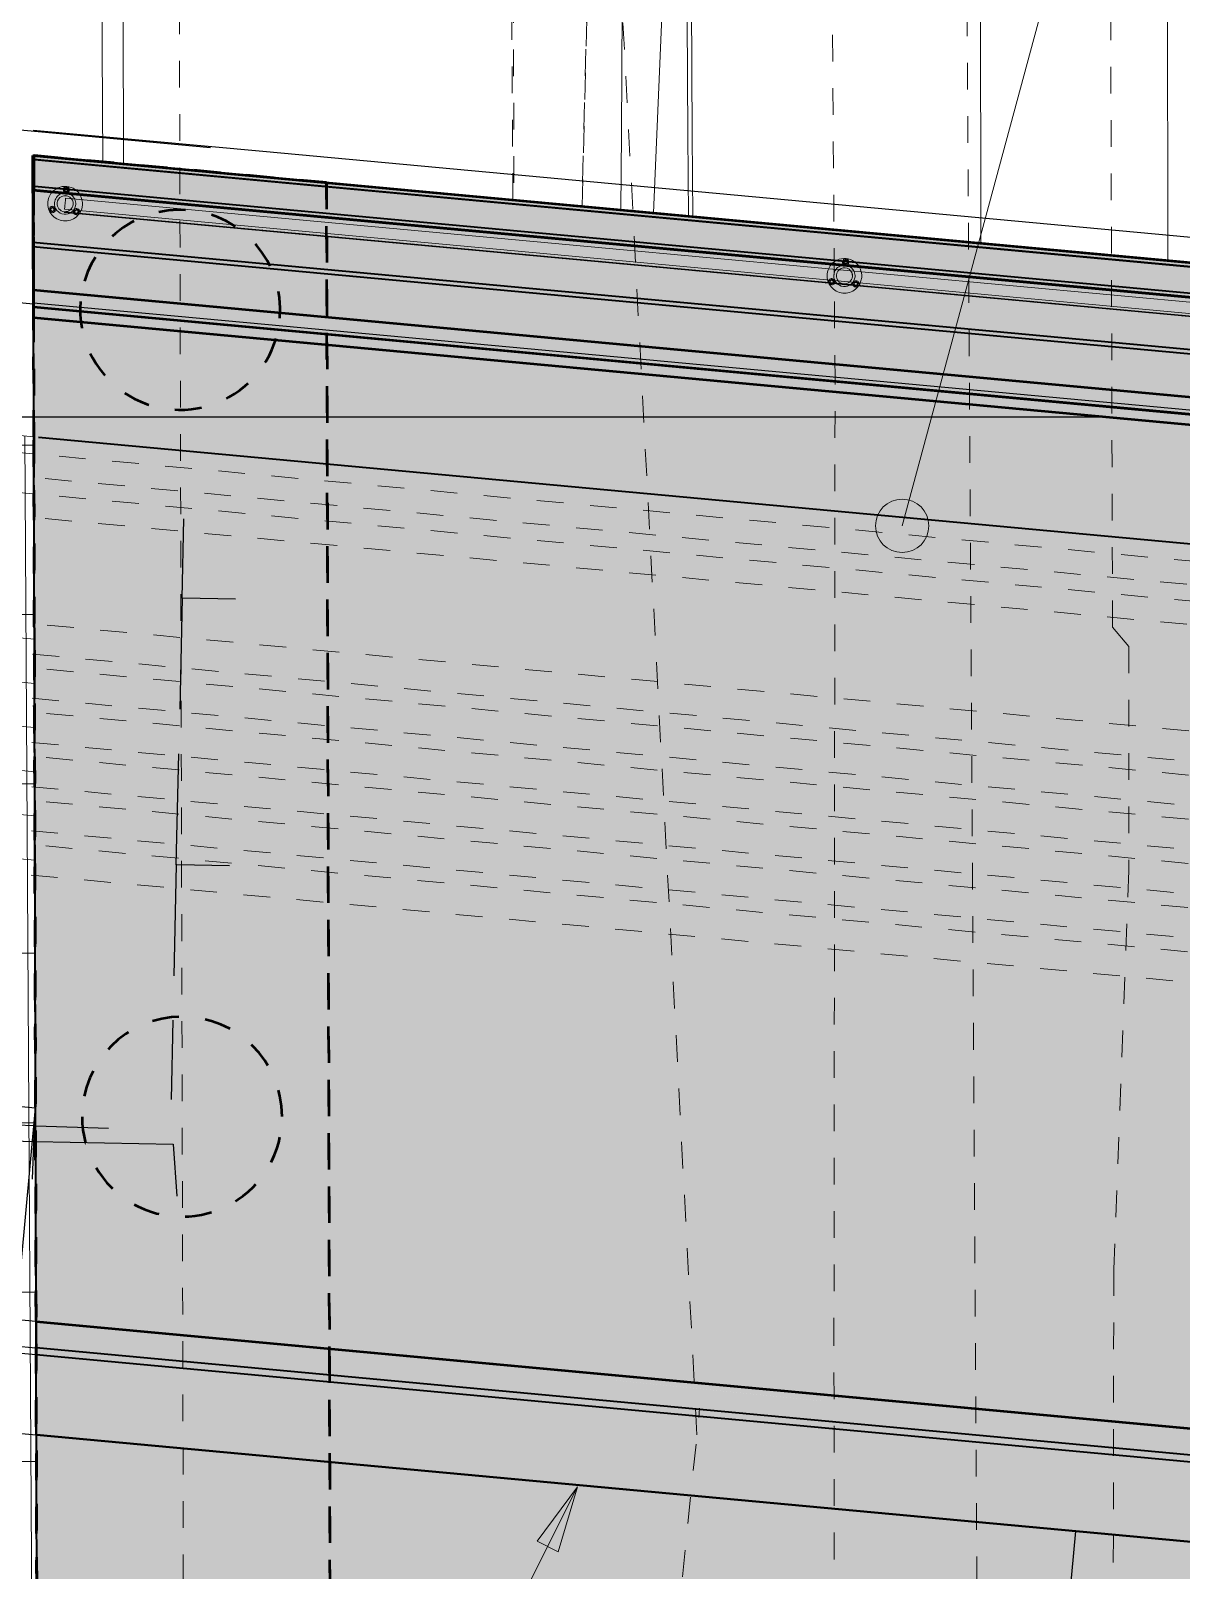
# Model space of a CAD drawing. Header units: metres. Extents: x 1 to 98, y 2 to 1697.
# Drawn here: x 16.65 to 20.97, y 1685.99 to 1691.76 of the extents above; entities that cross this region are included whole.
import ezdxf

# ---------------------------------------------------------------- set-up
doc = ezdxf.new("R2010")
doc.units = ezdxf.units.M
for name, pattern in [('Dashed', [0.0075, 0.005, -0.0025]), ('DASHED2', [9.525, 6.35, -3.175]), ('IMPORT-BDYS-Boundary _3_', [0.01, 0.009, -0.001]), ('IMPORT-FURN-Fence _3_', [0.005, 0.004167, -0.0008333]), ('IMPORT-LNMK-LinePath', [0.008, 0.001, -0.007]), ('JacobsDash', [0.0045, 0.003, -0.0015]), ('JacobsGridLine', [0.0145, 0.01, -0.001, 0.0025, -0.001])]:
    doc.linetypes.add(name, pattern=pattern)
for name, color, linetype, lineweight in [('BRIDGE-ABUTMENT-CONC', 7, 'Continuous', 50), ('BRIDGE-HDRAIL', 7, 'Continuous', 18), ('D-BDGE', 7, 'Continuous', 13), ('D-BDGE-FLOOR', 7, 'Continuous', 50), ('D-BDGE-FLOOR-PAT', 7, 'Continuous', 50), ('D-BDGE-FNDN-PILE-CONC', 7, 'Continuous', 50), ('D-BDGE-GEN-MOD', 7, 'Continuous', 35), ('D-BDGE-HDRAIL', 7, 'Continuous', 18), ('D-BDGE-LINE', 7, 'Continuous', 9), ('D-ENHA-GEN-LINE-GRIDS', 7, 'Continuous', 9), ('D-ENHA-TEXT', 7, 'Continuous', 9)]:
    doc.layers.add(name, color=color, linetype=linetype, lineweight=lineweight)
for name, color, linetype, lineweight, true_color in [('D-BDGE-Conduits', 1, 'Continuous', 9, 0xff0000), ('D-BDGE-FNDN', 7, 'Continuous', 13, 0x8c8cc6), ('D-BDGE-FRAMING', 7, 'Continuous', 13, 0x8c8cc6)]:
    doc.layers.add(name, color=color, linetype=linetype, lineweight=lineweight, true_color=true_color)

# ---------------------------------------------------------------- blocks, each defined once
blk = doc.blocks.new('T2DPAA-T2D-PWA-SU-M2D-000003_250_dwg-40806560-DRG-2871021 - GENERAL ARRANGEMENT PLAN')
at = {"color": 41, "lineweight": 25, "true_color": 0xffd0a3}
for p, q in [((21.4982, 1597.4563), (21.5233, 1597.0404)), ((21.5584, 1596.4581), (21.5835, 1596.0422)), ((21.5935, 1595.8759), (21.6114, 1595.5796)), ((21.1087, 1595.4395), (20.6926, 1595.4199)), ((21.1137, 1595.4397), (21.3864, 1595.4526))]:
    blk.add_line(p, q, dxfattribs=at)
at = {"color": 21, "lineweight": 25, "true_color": 0xdea3a3}
blk.add_line((20.611, 1595.3499), (21.1186, 1595.3815), dxfattribs=at)
at = {"color": 41, "lineweight": 25, "true_color": 0xffd0a3, "flags": 128}
for points in [[(21.6979, 1597.4683), (21.4998, 1597.4564), (21.4982, 1597.4563), (21.4804, 1597.7526)], [(21.758, 1596.4702), (21.56, 1596.4582), (21.5584, 1596.4581), (21.5333, 1596.874)], [(21.1182, 1595.2397), (21.1088, 1595.4379), (21.1087, 1595.4395), (21.1137, 1595.4397)]]:
    blk.add_lwpolyline(points, dxfattribs=at)
at = {"color": 21, "lineweight": 25, "true_color": 0xdea3a3, "flags": 128}
blk.add_lwpolyline([(21.1186, 1595.3815), (21.6334, 1595.4136), (21.6624, 1595.2196)], dxfattribs=at)
blk = doc.blocks.new('T2DPAA-T2D-PWA-SU-M2D-000001_ExistingUtilities_rvt-1-DRG-2871021 - GENERAL ARRANGEMENT PLAN')
at = {"color": 254, "lineweight": 25, "true_color": 0xd0d0d0, "rotation": 355.285451560958}
blk.add_blockref('T2DPAA-T2D-PWA-SU-M2D-000003_250_dwg-40806560-DRG-2871021 - GENERAL ARRANGEMENT PLAN', (424.0329, 99.3486), dxfattribs=at)
blk = doc.blocks.new('T2DPAA-T2D-C3S-RW-M2D-100010_dwg-40802999-DRG-2871021 - GENERAL ARRANGEMENT PLAN')
at = {"color": 9, "linetype": 'IMPORT-LNMK-LinePath', "lineweight": 25, "true_color": 0xc3c3c3}
blk.add_line((249.912, -100.107), (251.5178, -100.123), dxfattribs=at)
at = {"color": 9, "lineweight": 25, "true_color": 0xc3c3c3}
for p, q in [((250.0395, -101.6083), (251.6452, -101.6244)), ((251.6452, -101.6244), (251.6373, -102.4203))]:
    blk.add_line(p, q, dxfattribs=at)
at = {"color": 9, "lineweight": 25, "true_color": 0xc3c3c3, "flags": 128}
for points in [[(246.5073, -97.9238), (247.9231, -97.942), (248.8079, -97.9508), (250.3131, -97.9659), (252.0043, -97.9828)], [(251.3356, -97.9721), (252.2005, -97.9808), (257.2003, -98.0308), (260.3822, -98.0626)], [(242.9851, -98.5376), (243.6546, -98.5443), (244.5066, -98.5528), (247.0065, -98.5778), (247.1065, -98.5788), (247.7697, -98.5854), (248.5182, -98.5929), (249.5063, -98.6028), (251.3905, -98.6217)], [(251.3904, -98.6177), (252.1941, -98.6257), (257.1938, -98.6758), (260.4315, -98.7082)], [(250.1072, -102.405), (250.986, -102.4138), (251.7128, -102.4211)], [(251.7143, -102.4211), (252.156, -102.4255), (257.1558, -102.4756), (260.7567, -102.5116)], [(250.1157, -102.5051), (250.985, -102.5138), (251.7213, -102.5212)], [(250.1178, -102.5301), (250.9848, -102.5388), (251.7234, -102.5462)], [(251.7228, -102.5212), (252.155, -102.5255), (257.1548, -102.5756), (260.7653, -102.6117)], [(251.7249, -102.5462), (252.1548, -102.5505), (257.1545, -102.6006), (260.7674, -102.6367)], [(250.1433, -102.8304), (250.9818, -102.8388), (251.7489, -102.8465)], [(251.7504, -102.8465), (252.1518, -102.8505), (257.1515, -102.9006), (260.7931, -102.937)], [(255.6634, -102.8857), (255.6504, -104.1775), (255.6484, -104.3856)]]:
    blk.add_lwpolyline(points, dxfattribs=at)
blk = doc.blocks.new('T2DPAA-T2D-PWC-RW-M2D-100010_RoadDesign_rvt-1-DRG-2871021 - GENERAL ARRANGEMENT PLAN')
at = {"color": 9, "lineweight": 25, "true_color": 0xc3c3c3, "rotation": 355.285451560958}
blk.add_blockref('T2DPAA-T2D-C3S-RW-M2D-100010_dwg-40802999-DRG-2871021 - GENERAL ARRANGEMENT PLAN', (333.7642, 1809.6861), dxfattribs=at)
blk = doc.blocks.new('T2DPAA-T2D-PWA-SU-M2D-000002_dwg-40815123-DRG-2871021 - GENERAL ARRANGEMENT PLAN')
at = {"color": 254, "linetype": 'IMPORT-FURN-Fence _3_', "lineweight": 18, "true_color": 0xe1e1e1}
blk.add_line((33.7435, 1578.3162), (33.4284, 1581.8662), dxfattribs=at)
at = {"color": 254, "lineweight": 18, "true_color": 0xe1e1e1, "flags": 128}
for points in [[(36.2102, 1578.2915), (36.1229, 1579.3342), (35.9318, 1581.7479), (35.9045, 1582.0704)], [(35.5057, 1578.2986), (35.4238, 1579.2772), (35.2327, 1581.6906), (35.2055, 1582.0127)], [(34.1154, 1581.9228), (34.2147, 1580.6595), (33.7388, 1580.6413), (33.7487, 1580.4824), (33.9834, 1580.4824), (34.1296, 1578.5978), (34.1507, 1578.3122)], [(34.2727, 1578.3109), (34.1309, 1581.8752), (34.1268, 1581.9238)], [(32.1992, 1578.3317), (32.0503, 1580.0182), (32.0161, 1580.3916), (31.9863, 1580.5888), (31.8188, 1581.7334)], [(31.9131, 1581.7412), (32.08, 1580.6016), (32.0995, 1580.4006), (32.1337, 1580.027), (32.2772, 1578.3309)], [(34.2048, 1580.565), (34.3771, 1578.6129), (34.4048, 1578.3096)], [(34.2195, 1580.5979), (34.3932, 1578.6139), (34.4209, 1578.3094)], [(32.6432, 1570.0223), (32.5306, 1571.1982), (31.9928, 1577.2835)]]:
    blk.add_lwpolyline(points, dxfattribs=at)
at = {"color": 254, "linetype": 'IMPORT-FURN-Fence _3_', "lineweight": 18, "true_color": 0xe1e1e1, "flags": 128}
blk.add_lwpolyline([(33.4322, 1581.8665), (33.4552, 1581.6016), (33.6547, 1579.4042), (33.7478, 1578.3162)], dxfattribs=at)
blk = doc.blocks.new('T2DPAA-T2D-PWA-SU-M2D-000001_dwg-40815111-DRG-2871021 - GENERAL ARRANGEMENT PLAN')
at = {"color": 254, "linetype": 'IMPORT-BDYS-Boundary _3_', "lineweight": 18, "true_color": 0xe1e1e1}
for p, q in [((111.9968, 1678.4756), (112.2032, 1674.8926)), ((112.2032, 1674.8926), (111.9968, 1678.4756))]:
    blk.add_line(p, q, dxfattribs=at)
blk = doc.blocks.new('T2DPAA-T2D-PWA-SU-M2D-000100_Survey_rvt-1-DRG-2871021 - GENERAL ARRANGEMENT PLAN')
at = {"color": 254, "lineweight": 18, "true_color": 0xe1e1e1, "rotation": 355.285451560958}
for name, p in [('T2DPAA-T2D-PWA-SU-M2D-000002_dwg-40815123-DRG-2871021 - GENERAL ARRANGEMENT PLAN', (414.6424, 120.9232)), ('T2DPAA-T2D-PWA-SU-M2D-000001_dwg-40815111-DRG-2871021 - GENERAL ARRANGEMENT PLAN', (328.77, 31.0983))]:
    blk.add_blockref(name, p, dxfattribs=at)
blk = doc.blocks.new('T2DPAA-T2D-C3S-TT-XRF-100101_dwg-40804724-DRG-2871021 - GENERAL ARRANGEMENT PLAN')
at = {"color": 191, "linetype": 'Dashed', "lineweight": 18, "true_color": 0xbf7fff}
for p, q in [((248.0681, -95.3709), (247.6348, -95.3666)), ((248.0821, -95.536), (247.6332, -95.5316))]:
    blk.add_line(p, q, dxfattribs=at)
at = {"color": 191, "linetype": 'Dashed', "lineweight": 18, "true_color": 0xbf7fff, "flags": 128}
for points in [[(248.0541, -95.2058), (247.6364, -95.2016), (247.6068, -95.2017)], [(248.0961, -95.7011), (247.7458, -95.6976), (247.6623, -95.6967), (247.5472, -95.6956)], [(248.1102, -95.8662), (247.7442, -95.8626), (247.6607, -95.8617), (247.5456, -95.8606)], [(248.1242, -96.0314), (247.7426, -96.0276), (247.659, -96.0267), (247.544, -96.0256)]]:
    blk.add_lwpolyline(points, dxfattribs=at)
blk = doc.blocks.new('T2DPAA-T2D-PWC-TT-M2D-100010_ProposedITS_rvt-1-DRG-2871021 - GENERAL ARRANGEMENT PLAN')
at = {"color": 191, "lineweight": 18, "true_color": 0xbf7fff, "rotation": 355.285451560958}
blk.add_blockref('T2DPAA-T2D-C3S-TT-XRF-100101_dwg-40804724-DRG-2871021 - GENERAL ARRANGEMENT PLAN', (336.812, 1804.7506), dxfattribs=at)
blk = doc.blocks.new('08_ADC_Barrier_Precast_T2D_MBP-02-B - MBP-02-B-7218689-DRG-2871021 - GENERAL ARRANGEMENT PLAN')
at = {"layer": 'D-BDGE-GEN-MOD'}
for p, q in [((-2.3065, 0.55), (-2.3109, 0.55)), ((-2.3109, 0.55), (2.2458, 0.55)), ((-2.3109, 0.55), (-2.3097, 0.535)), ((-2.3097, 0.535), (-2.2834, 0.2261)), ((2.2458, 0.535), (-2.3097, 0.535)), ((-2.3052, 0.535), (-2.3065, 0.55)), ((2.2502, 0.55), (-2.3065, 0.55)), ((-2.2967, 0.435), (-2.3052, 0.535)), ((-2.3052, 0.535), (2.2502, 0.535)), ((2.2458, 0.55), (2.2502, 0.55)), ((2.2458, 0.535), (2.2458, 0.55)), ((2.2458, 0.2261), (2.2458, 0.535)), ((2.2502, 0.55), (2.2502, 0.535)), ((2.2502, 0.535), (2.2502, 0.435)), ((-2.2955, 0.42), (-2.2967, 0.435)), ((2.2502, 0.435), (-2.2967, 0.435)), ((-2.2962, 0.42), (-2.2955, 0.42)), ((-2.2649, 0.047), (-2.2962, 0.42)), ((2.2495, 0.42), (-2.2962, 0.42)), ((-2.2955, 0.42), (2.2502, 0.42)), ((2.2495, 0.42), (2.2491, 0.047)), ((2.2502, 0.42), (2.2495, 0.42)), ((2.2502, 0.435), (2.2502, 0.42)), ((-2.2834, 0.2261), (2.2458, 0.2261)), ((-2.2819, 0.209), (-2.2834, 0.2261)), ((-2.2649, 0.047), (-2.2819, 0.209)), ((2.2459, 0.209), (-2.2819, 0.209)), ((2.2458, 0.2261), (2.2459, 0.209)), ((2.2459, 0.209), (2.2491, 0.047)), ((2.2491, 0.047), (-2.2649, 0.047))]:
    blk.add_line(p, q, dxfattribs=at)
blk = doc.blocks.new('Floors 6 - Floors 6-5450700-DRG-2871021 - GENERAL ARRANGEMENT PLAN')
at = {"layer": 'D-BDGE-FLOOR-PAT', "lineweight": 35, "true_color": 0xc0c0c0}
for points in [[(444.6481, 1728.4791), (444.6479, 1728.4808), (435.6078, 1728.5714), (435.6087, 1728.57), (444.6379, 1728.4792)], [(444.6565, 1728.3796), (444.6538, 1728.4122), (435.608, 1728.5695), (435.6168, 1728.4746), (444.6461, 1728.3797)], [(444.6538, 1728.4122), (444.6481, 1728.4791), (435.6556, 1728.5687), (444.6434, 1728.4124)], [(444.6586, 1728.3552), (444.6568, 1728.3767), (435.616, 1728.4745), (435.6189, 1728.4494), (444.6481, 1728.3554)], [(444.6568, 1728.3767), (444.6565, 1728.3796), (439.3056, 1728.4346), (444.6463, 1728.3769)]]:
    blk.add_hatch(color=9, dxfattribs=at).paths.add_polyline_path(points)
h = blk.add_hatch(color=9, dxfattribs=at)
h.paths.add_polyline_path([(444.6838, 1728.0588), (444.6586, 1728.3552), (435.6182, 1728.4494), (435.6444, 1728.1492), (444.6725, 1728.0589)])
h.paths.add_polyline_path([(444.6838, 1728.0583), (444.6838, 1728.0588), (444.6818, 1728.0583)])
at = {"layer": 'D-BDGE-FLOOR', "lineweight": 35}
for p, q in [((435.6079, 1728.57), (435.608, 1728.5695)), ((435.6083, 1728.5741), (444.6477, 1728.4831)), ((444.6481, 1728.4791), (435.6087, 1728.57)), ((444.6565, 1728.3796), (435.6168, 1728.4746)), ((435.6189, 1728.4494), (444.6586, 1728.3552)), ((435.6437, 1728.1492), (435.6437, 1728.1492)), ((435.6444, 1728.1492), (444.6838, 1728.0582)), ((444.6838, 1728.0583), (435.6444, 1728.1492))]:
    blk.add_line(p, q, dxfattribs=at)
at = {"layer": 'D-BDGE-FLOOR', "lineweight": 35, "flags": 128}
for points in [[(435.6437, 1728.1492), (435.6377, 1728.22), (435.6317, 1728.2908), (435.6256, 1728.3617), (435.6196, 1728.4325), (435.6136, 1728.5033), (435.6076, 1728.5741)], [(435.6079, 1728.57), (435.6078, 1728.5714), (435.6077, 1728.5727), (435.6076, 1728.5741)], [(435.608, 1728.5695), (435.612, 1728.522), (435.616, 1728.4746)], [(435.616, 1728.4745), (435.6171, 1728.462), (435.6182, 1728.4494)], [(435.6437, 1728.1492), (435.6373, 1728.2243), (435.6309, 1728.2993), (435.6246, 1728.3744), (435.6182, 1728.4494)]]:
    blk.add_lwpolyline(points, dxfattribs=at)
blk = doc.blocks.new('01_SFO_FRP_Pile_CastInPlace_CS - CAST-IN-PLACE PILE - 0750-7668704-DRG-2871021 - GENERAL ARRANGEMENT PLAN')
at = {"layer": 'D-BDGE-FNDN-PILE-CONC', "linetype": 'JacobsDash'}
for start, end in [(90, 270), (90, 270), (270, 90), (270, 90)]:
    blk.add_arc((0, 0), 0.375, start, end, dxfattribs=at)
blk = doc.blocks.new('Upstand North - Upstand North-7372798-DRG-2871021 - GENERAL ARRANGEMENT PLAN')
at = {"layer": 'D-BDGE-FRAMING', "color": 7, "lineweight": 50}
for p, q in [((435.2472, 1732.799), (435.2786, 1732.4257)), ((435.2472, 1732.799), (435.248, 1732.799)), ((444.2874, 1732.7073), (435.2472, 1732.799)), ((435.248, 1732.799), (444.2882, 1732.7073)), ((435.2851, 1732.3619), (435.248, 1732.799)), ((435.2786, 1732.4257), (435.2851, 1732.3619)), ((444.3188, 1732.334), (435.2786, 1732.4257)), ((444.3253, 1732.2702), (435.2851, 1732.3619))]:
    blk.add_line(p, q, dxfattribs=at)
blk = doc.blocks.new('Railing - TopMount-Start-7511100-DRG-2871021 - GENERAL ARRANGEMENT PLAN')
at = {"layer": 'BRIDGE-HDRAIL'}
for p, q in [((-0.0309, 0.0535), (-0.0355, 0.0455)), ((-0.0355, 0.0455), (-0.0309, 0.0535)), ((-0.0309, 0.0535), (-0.0355, 0.0455)), ((-0.0355, 0.0455), (-0.0309, 0.0535)), ((-0.0355, 0.0455), (-0.0309, 0.0375)), ((-0.0309, 0.0375), (-0.0355, 0.0455)), ((-0.0355, 0.0455), (-0.0309, 0.0375)), ((-0.0309, 0.0375), (-0.0355, 0.0455)), ((-0.0216, 0.0535), (-0.0309, 0.0535)), ((-0.0309, 0.0535), (-0.0216, 0.0535)), ((-0.0216, 0.0535), (-0.0309, 0.0535)), ((-0.0309, 0.0535), (-0.0216, 0.0535)), ((-0.0309, 0.0375), (-0.0216, 0.0375)), ((-0.0216, 0.0375), (-0.0309, 0.0375)), ((-0.0309, 0.0375), (-0.0216, 0.0375)), ((-0.0216, 0.0375), (-0.0309, 0.0375)), ((-0.017, 0.0455), (-0.0216, 0.0535)), ((-0.0216, 0.0535), (-0.017, 0.0455)), ((-0.017, 0.0455), (-0.0216, 0.0535)), ((-0.0216, 0.0535), (-0.017, 0.0455)), ((-0.0216, 0.0375), (-0.017, 0.0455)), ((-0.017, 0.0455), (-0.0216, 0.0375)), ((-0.0216, 0.0375), (-0.017, 0.0455)), ((-0.017, 0.0455), (-0.0216, 0.0375)), ((0.0479, 0.008), (0.0433, 0)), ((0.0433, 0), (0.0479, 0.008)), ((0.0479, 0.008), (0.0433, 0)), ((0.0433, 0), (0.0479, 0.008)), ((0.0571, 0.008), (0.0479, 0.008)), ((0.0479, 0.008), (0.0571, 0.008)), ((0.0571, 0.008), (0.0479, 0.008)), ((0.0479, 0.008), (0.0571, 0.008)), ((0.0617, 0), (0.0571, 0.008)), ((0.0571, 0.008), (0.0617, 0)), ((0.0617, 0), (0.0571, 0.008)), ((0.0571, 0.008), (0.0617, 0)), ((-0.0309, -0.0375), (-0.0355, -0.0455)), ((-0.0355, -0.0455), (-0.0309, -0.0375)), ((-0.0309, -0.0375), (-0.0355, -0.0455)), ((-0.0355, -0.0455), (-0.0309, -0.0375)), ((-0.0355, -0.0455), (-0.0309, -0.0535)), ((-0.0309, -0.0535), (-0.0355, -0.0455)), ((-0.0355, -0.0455), (-0.0309, -0.0535)), ((-0.0309, -0.0535), (-0.0355, -0.0455)), ((-0.0216, -0.0375), (-0.0309, -0.0375)), ((-0.0309, -0.0375), (-0.0216, -0.0375)), ((-0.0216, -0.0375), (-0.0309, -0.0375)), ((-0.0309, -0.0375), (-0.0216, -0.0375)), ((-0.0309, -0.0535), (-0.0216, -0.0535)), ((-0.0216, -0.0535), (-0.0309, -0.0535)), ((-0.0309, -0.0535), (-0.0216, -0.0535)), ((-0.0216, -0.0535), (-0.0309, -0.0535)), ((-0.017, -0.0455), (-0.0216, -0.0375)), ((-0.0216, -0.0375), (-0.017, -0.0455)), ((-0.017, -0.0455), (-0.0216, -0.0375)), ((-0.0216, -0.0375), (-0.017, -0.0455)), ((-0.0216, -0.0535), (-0.017, -0.0455)), ((-0.017, -0.0455), (-0.0216, -0.0535)), ((-0.0216, -0.0535), (-0.017, -0.0455)), ((-0.017, -0.0455), (-0.0216, -0.0535)), ((0.0433, 0), (0.0479, -0.008)), ((0.0479, -0.008), (0.0433, 0)), ((0.0433, 0), (0.0479, -0.008)), ((0.0479, -0.008), (0.0433, 0)), ((0.0479, -0.008), (0.0571, -0.008)), ((0.0571, -0.008), (0.0479, -0.008)), ((0.0479, -0.008), (0.0571, -0.008)), ((0.0571, -0.008), (0.0479, -0.008)), ((0.0571, -0.008), (0.0617, 0)), ((0.0617, 0), (0.0571, -0.008)), ((0.0571, -0.008), (0.0617, 0)), ((0.0617, 0), (0.0571, -0.008))]:
    blk.add_line(p, q, dxfattribs=at)
for centre, radius, start, end in [((0, 0), 0.065, 90, 270), ((0, 0), 0.065, 90, 270), ((0, 0), 0.065, 270, 90), ((0, 0), 0.065, 270, 90), ((0, 0), 0.04, 90, 270), ((0, 0), 0.04, 90, 270), ((0, 0), 0.04, 90, 270), ((0, 0), 0.04, 90, 270), ((-0.0262, 0.0455), 0.012, 90, 270), ((-0.0262, 0.0455), 0.012, 90, 270), ((-0.0262, 0.0455), 0.0065, 30, 210), ((-0.0262, 0.0455), 0.0065, 30, 210), ((-0.0262, 0.0455), 0.006, 90, 270), ((-0.0262, 0.0455), 0.006, 90, 270), ((-0.0262, 0.0455), 0.0065, 210, 30), ((-0.0262, 0.0455), 0.0065, 210, 30), ((0, 0), 0.0302, 90, 270), ((0, 0), 0.0302, 90, 270), ((0, 0), 0.0302, 90, 270), ((0, 0), 0.0301, 90, 270), ((-0.0262, 0.0455), 0.012, 270, 90), ((-0.0262, 0.0455), 0.012, 270, 90), ((-0.0262, 0.0455), 0.006, 270, 90), ((-0.0262, 0.0455), 0.006, 270, 90), ((0, 0), 0.04, 270, 90), ((0, 0), 0.04, 270, 90), ((0, 0), 0.04, 270, 90), ((0, 0), 0.04, 270, 90), ((0, 0), 0.0302, 270, 90), ((0, 0), 0.0302, 270, 90), ((0, 0), 0.0302, 270, 90), ((0, 0), 0.0301, 270, 90), ((0.0525, 0), 0.012, 90, 270), ((0.0525, 0), 0.012, 90, 270), ((0.0525, 0), 0.0065, 30, 210), ((0.0525, 0), 0.0065, 30, 210), ((0.0525, 0), 0.006, 90, 270), ((0.0525, 0), 0.006, 90, 270), ((0.0525, 0), 0.0065, 210, 30), ((0.0525, 0), 0.0065, 210, 30), ((0.0525, 0), 0.012, 270, 90), ((0.0525, 0), 0.012, 270, 90), ((0.0525, 0), 0.006, 270, 90), ((0.0525, 0), 0.006, 270, 90), ((-0.0262, -0.0455), 0.012, 90, 270), ((-0.0262, -0.0455), 0.012, 90, 270), ((-0.0262, -0.0455), 0.0065, 150, 330), ((-0.0262, -0.0455), 0.0065, 150, 330), ((-0.0262, -0.0455), 0.006, 90, 270), ((-0.0262, -0.0455), 0.006, 90, 270), ((-0.0262, -0.0455), 0.0065, 330, 150), ((-0.0262, -0.0455), 0.0065, 330, 150), ((-0.0262, -0.0455), 0.012, 270, 90), ((-0.0262, -0.0455), 0.012, 270, 90), ((-0.0262, -0.0455), 0.006, 270, 90), ((-0.0262, -0.0455), 0.006, 270, 90)]:
    blk.add_arc(centre, radius, start, end, dxfattribs=at)
blk = doc.blocks.new('Railing - 2935-7669619-DRG-2871021 - GENERAL ARRANGEMENT PLAN')
at = {"layer": 'D-BDGE-HDRAIL', "lineweight": 9, "true_color": 0x969696}
h = blk.add_hatch(dxfattribs=at)
h.set_pattern_fill('FP_1', color=252, style=0, pattern_type=2)
h.set_pattern_definition([(225, (0, 0.61189), (0.0353553, -0.0353553), []), (315, (0, 0.61189), (0.0353553, 0.0353553), [])])
h.paths.add_polyline_path([(-0.0015, -1.4675), (0.0015, -1.4675), (0.0015, 1.4675), (-0.0015, 1.4675), (-0.0015, -0.269)])
at = {"layer": 'BRIDGE-HDRAIL'}
for p, q in [((0.0015, 1.4675), (-0.0015, 1.4675)), ((-0.0015, 1.4675), (0.0015, 1.4675)), ((-0.0015, -1.4675), (-0.0015, 1.4675)), ((-0.0015, 1.4675), (-0.0015, -1.4675)), ((0.0015, 1.4675), (0.0015, -1.4675)), ((0.0015, -1.4675), (0.0015, 1.4675)), ((-0.0015, -1.4675), (0.0015, -1.4675)), ((-0.0015, -1.4675), (0.0015, -1.4675))]:
    blk.add_line(p, q, dxfattribs=at)
blk = doc.blocks.new('Railing - TopMount-Intermediate-7511102-DRG-2871021 - GENERAL ARRANGEMENT PLAN')
at = {"layer": 'BRIDGE-HDRAIL'}
for p, q in [((-0.0309, 0.0535), (-0.0355, 0.0455)), ((-0.0355, 0.0455), (-0.0309, 0.0535)), ((-0.0309, 0.0535), (-0.0355, 0.0455)), ((-0.0355, 0.0455), (-0.0309, 0.0535)), ((-0.0355, 0.0455), (-0.0309, 0.0375)), ((-0.0309, 0.0375), (-0.0355, 0.0455)), ((-0.0355, 0.0455), (-0.0309, 0.0375)), ((-0.0309, 0.0375), (-0.0355, 0.0455)), ((-0.0216, 0.0535), (-0.0309, 0.0535)), ((-0.0309, 0.0535), (-0.0216, 0.0535)), ((-0.0216, 0.0535), (-0.0309, 0.0535)), ((-0.0309, 0.0535), (-0.0216, 0.0535)), ((-0.0309, 0.0375), (-0.0216, 0.0375)), ((-0.0216, 0.0375), (-0.0309, 0.0375)), ((-0.0309, 0.0375), (-0.0216, 0.0375)), ((-0.0216, 0.0375), (-0.0309, 0.0375)), ((-0.017, 0.0455), (-0.0216, 0.0535)), ((-0.0216, 0.0535), (-0.017, 0.0455)), ((-0.017, 0.0455), (-0.0216, 0.0535)), ((-0.0216, 0.0535), (-0.017, 0.0455)), ((-0.0216, 0.0375), (-0.017, 0.0455)), ((-0.017, 0.0455), (-0.0216, 0.0375)), ((-0.0216, 0.0375), (-0.017, 0.0455)), ((-0.017, 0.0455), (-0.0216, 0.0375)), ((0.0479, 0.008), (0.0433, 0)), ((0.0433, 0), (0.0479, 0.008)), ((0.0479, 0.008), (0.0433, 0)), ((0.0433, 0), (0.0479, 0.008)), ((0.0571, 0.008), (0.0479, 0.008)), ((0.0479, 0.008), (0.0571, 0.008)), ((0.0571, 0.008), (0.0479, 0.008)), ((0.0479, 0.008), (0.0571, 0.008)), ((0.0617, 0), (0.0571, 0.008)), ((0.0571, 0.008), (0.0617, 0)), ((0.0617, 0), (0.0571, 0.008)), ((0.0571, 0.008), (0.0617, 0)), ((-0.0309, -0.0375), (-0.0355, -0.0455)), ((-0.0355, -0.0455), (-0.0309, -0.0375)), ((-0.0309, -0.0375), (-0.0355, -0.0455)), ((-0.0355, -0.0455), (-0.0309, -0.0375)), ((-0.0355, -0.0455), (-0.0309, -0.0535)), ((-0.0309, -0.0535), (-0.0355, -0.0455)), ((-0.0355, -0.0455), (-0.0309, -0.0535)), ((-0.0309, -0.0535), (-0.0355, -0.0455)), ((-0.0216, -0.0375), (-0.0309, -0.0375)), ((-0.0309, -0.0375), (-0.0216, -0.0375)), ((-0.0216, -0.0375), (-0.0309, -0.0375)), ((-0.0309, -0.0375), (-0.0216, -0.0375)), ((-0.0309, -0.0535), (-0.0216, -0.0535)), ((-0.0216, -0.0535), (-0.0309, -0.0535)), ((-0.0309, -0.0535), (-0.0216, -0.0535)), ((-0.0216, -0.0535), (-0.0309, -0.0535)), ((-0.017, -0.0455), (-0.0216, -0.0375)), ((-0.0216, -0.0375), (-0.017, -0.0455)), ((-0.017, -0.0455), (-0.0216, -0.0375)), ((-0.0216, -0.0375), (-0.017, -0.0455)), ((-0.0216, -0.0535), (-0.017, -0.0455)), ((-0.017, -0.0455), (-0.0216, -0.0535)), ((-0.0216, -0.0535), (-0.017, -0.0455)), ((-0.017, -0.0455), (-0.0216, -0.0535)), ((0.0433, 0), (0.0479, -0.008)), ((0.0479, -0.008), (0.0433, 0)), ((0.0433, 0), (0.0479, -0.008)), ((0.0479, -0.008), (0.0433, 0)), ((0.0479, -0.008), (0.0571, -0.008)), ((0.0571, -0.008), (0.0479, -0.008)), ((0.0479, -0.008), (0.0571, -0.008)), ((0.0571, -0.008), (0.0479, -0.008)), ((0.0571, -0.008), (0.0617, 0)), ((0.0617, 0), (0.0571, -0.008)), ((0.0571, -0.008), (0.0617, 0)), ((0.0617, 0), (0.0571, -0.008))]:
    blk.add_line(p, q, dxfattribs=at)
for centre, radius, start, end in [((0, 0), 0.065, 90, 270), ((0, 0), 0.065, 90, 270), ((0, 0), 0.065, 270, 90), ((0, 0), 0.065, 270, 90), ((0, 0), 0.04, 90, 270), ((0, 0), 0.04, 90, 270), ((0, 0), 0.04, 90, 270), ((0, 0), 0.04, 90, 270), ((-0.0262, 0.0455), 0.012, 90, 270), ((-0.0262, 0.0455), 0.012, 90, 270), ((-0.0262, 0.0455), 0.0065, 30, 210), ((-0.0262, 0.0455), 0.0065, 30, 210), ((-0.0262, 0.0455), 0.006, 90, 270), ((-0.0262, 0.0455), 0.006, 90, 270), ((-0.0262, 0.0455), 0.0065, 210, 30), ((-0.0262, 0.0455), 0.0065, 210, 30), ((0, 0), 0.0302, 90, 270), ((0, 0), 0.0302, 90, 270), ((0, 0), 0.0302, 90, 270), ((0, 0), 0.0301, 90, 270), ((-0.0262, 0.0455), 0.012, 270, 90), ((-0.0262, 0.0455), 0.012, 270, 90), ((-0.0262, 0.0455), 0.006, 270, 90), ((-0.0262, 0.0455), 0.006, 270, 90), ((0, 0), 0.04, 270, 90), ((0, 0), 0.04, 270, 90), ((0, 0), 0.04, 270, 90), ((0, 0), 0.04, 270, 90), ((0, 0), 0.0302, 270, 90), ((0, 0), 0.0302, 270, 90), ((0, 0), 0.0302, 270, 90), ((0, 0), 0.0301, 270, 90), ((0.0525, 0), 0.012, 90, 270), ((0.0525, 0), 0.012, 90, 270), ((0.0525, 0), 0.0065, 30, 210), ((0.0525, 0), 0.0065, 30, 210), ((0.0525, 0), 0.006, 90, 270), ((0.0525, 0), 0.006, 90, 270), ((0.0525, 0), 0.0065, 210, 30), ((0.0525, 0), 0.0065, 210, 30), ((0.0525, 0), 0.012, 270, 90), ((0.0525, 0), 0.012, 270, 90), ((0.0525, 0), 0.006, 270, 90), ((0.0525, 0), 0.006, 270, 90), ((-0.0262, -0.0455), 0.012, 90, 270), ((-0.0262, -0.0455), 0.012, 90, 270), ((-0.0262, -0.0455), 0.0065, 150, 330), ((-0.0262, -0.0455), 0.0065, 150, 330), ((-0.0262, -0.0455), 0.006, 90, 270), ((-0.0262, -0.0455), 0.006, 90, 270), ((-0.0262, -0.0455), 0.0065, 330, 150), ((-0.0262, -0.0455), 0.0065, 330, 150), ((-0.0262, -0.0455), 0.012, 270, 90), ((-0.0262, -0.0455), 0.012, 270, 90), ((-0.0262, -0.0455), 0.006, 270, 90), ((-0.0262, -0.0455), 0.006, 270, 90)]:
    blk.add_arc(centre, radius, start, end, dxfattribs=at)
blk = doc.blocks.new('Railing - 2930-7669621-DRG-2871021 - GENERAL ARRANGEMENT PLAN')
at = {"layer": 'D-BDGE-HDRAIL', "lineweight": 9, "true_color": 0x969696}
h = blk.add_hatch(dxfattribs=at)
h.set_pattern_fill('FP_2', color=252, style=0, pattern_type=2)
h.set_pattern_definition([(225, (0, 0.61214), (0.0353553, -0.0353553), []), (315, (0, 0.61214), (0.0353553, 0.0353553), [])])
h.paths.add_polyline_path([(-0.0015, -1.465), (0.0015, -1.465), (0.0015, 1.465), (-0.0015, 1.465), (-0.0015, -1.46)])
at = {"layer": 'BRIDGE-HDRAIL'}
for p, q in [((0.0015, 1.465), (-0.0015, 1.465)), ((-0.0015, 1.465), (0.0015, 1.465)), ((-0.0015, -1.465), (-0.0015, 1.465)), ((-0.0015, 1.465), (-0.0015, -1.465)), ((0.0015, 1.465), (0.0015, -1.465)), ((0.0015, -1.465), (0.0015, 1.465)), ((-0.0015, -1.465), (0.0015, -1.465)), ((-0.0015, -1.465), (0.0015, -1.465))]:
    blk.add_line(p, q, dxfattribs=at)
blk = doc.blocks.new('Railing - Railing-7517329-DRG-2871021 - GENERAL ARRANGEMENT PLAN')
at = {"layer": 'BRIDGE-HDRAIL'}
for p, q in [((437.4052, 1732.7591), (435.3721, 1732.7795)), ((439.6878, 1732.7363), (437.4052, 1732.7591)), ((435.3716, 1732.7371), (437.4048, 1732.7167)), ((437.4048, 1732.7167), (439.6874, 1732.6939))]:
    blk.add_line(p, q, dxfattribs=at)
at = {"layer": 'BRIDGE-HDRAIL', "flags": 128}
for points in [[(435.3721, 1732.7795), (435.3721, 1732.7787), (435.372, 1732.7766), (435.372, 1732.7732), (435.372, 1732.7689), (435.3719, 1732.7637), (435.3719, 1732.7583), (435.3718, 1732.7528), (435.3718, 1732.7477), (435.3717, 1732.7433), (435.3717, 1732.7399), (435.3717, 1732.7378), (435.3716, 1732.7371)], [(435.3716, 1732.7371), (435.3717, 1732.7378), (435.3717, 1732.7399), (435.3717, 1732.7433), (435.3718, 1732.7477), (435.3718, 1732.7528), (435.3719, 1732.7583), (435.3719, 1732.7637), (435.372, 1732.7689), (435.372, 1732.7732), (435.372, 1732.7766), (435.3721, 1732.7787), (435.3721, 1732.7795)]]:
    blk.add_lwpolyline(points, dxfattribs=at)
at = {"rotation": 89.42656791765715}
for name, p in [('Railing - TopMount-Start-7511100-DRG-2871021 - GENERAL ARRANGEMENT PLAN', (435.3719, 1732.7583)), ('Railing - TopMount-Intermediate-7511102-DRG-2871021 - GENERAL ARRANGEMENT PLAN', (438.3067, 1732.7289)), ('Railing - 2935-7669619-DRG-2871021 - GENERAL ARRANGEMENT PLAN', (436.839, 1732.7119)), ('Railing - 2930-7669621-DRG-2871021 - GENERAL ARRANGEMENT PLAN', (439.7663, 1732.6826))]:
    blk.add_blockref(name, p, dxfattribs=at)

msp = doc.modelspace()

# ---------------------------------------------------------------- hatches: boundary and pattern name
at = {"layer": 'D-BDGE-FLOOR-PAT', "lineweight": 5, "true_color": 0xc0c0c0}
for points in [[(25.6663, 1689.8927), (25.6649, 1690.4592), (16.6628, 1691.2924), (16.6649, 1690.7259), (25.6662, 1689.8927)], [(25.6763, 1686.095), (25.6662, 1689.8927), (16.6649, 1690.7259), (16.675, 1686.9282), (25.6662, 1686.096)], [(25.6763, 1686.0862), (25.6763, 1686.095), (16.6742, 1686.9282), (16.675, 1686.9198), (25.6763, 1686.0862)], [(24.764, 1686.0696), (17.098, 1686.783), (24.7497, 1686.0709)], [(16.6964, 1677.9231), (25.6964, 1677.9453), (25.6774, 1685.6627), (16.6753, 1686.4959), (16.6945, 1678.7207)]]:
    msp.add_hatch(color=9, dxfattribs=at).paths.add_polyline_path(points)
at = {"layer": 'D-BDGE-LINE'}
h = msp.add_hatch(dxfattribs=at)
h.set_pattern_fill('FP_4', color=256, style=0, pattern_type=2)
h.set_pattern_definition([(0, (-1228.7157, -1313.344), (0.3175, 0.3175), [0.3175, -0.3175])])
h.paths.add_polyline_path([(26.8219, 1655.4078), (27.7017, 1655.41), (27.6991, 1656.46), (27.4695, 1657.5303), (26.5056, 1657.529), (26.5025, 1659.7299), (27.3592, 1659.7311), (27.2662, 1690.444), (25.6662, 1690.444), (25.7691, 1656.4552), (26.8193, 1656.4578), (26.8202, 1656.098)])
h.paths.add_polyline_path([(15.1516, 1655.5308), (16.7516, 1655.5344), (16.6669, 1690.2374), (15.0665, 1690.3855), (15.134, 1662.7518)])
at = {"layer": 'D-ENHA-TEXT'}
h = msp.add_hatch(color=256, dxfattribs=at)
edge = h.paths.add_edge_path()
edge.add_arc((19.9223, 1689.9039), 0.1, 0, 360)
msp.add_hatch(color=256, dxfattribs=at).paths.add_polyline_path([(18.7052, 1686.3013), (18.5535, 1686.0977), (18.6323, 1686.0581)])

# ---------------------------------------------------------------- linework, layer by layer
at = {"layer": 'BRIDGE-ABUTMENT-CONC', "linetype": 'JacobsDash'}
for p, q in [((16.6635, 1691.2925), (16.6635, 1691.2924)), ((16.6635, 1691.2925), (16.6661, 1690.2375)), ((17.7637, 1691.1907), (16.6635, 1691.2925)), ((16.6635, 1691.2924), (17.7637, 1691.1905)), ((16.6661, 1690.2375), (16.6635, 1691.2924)), ((17.7637, 1691.1907), (17.7964, 1677.9274)), ((17.7637, 1691.1905), (17.7637, 1691.1907)), ((17.7964, 1677.9274), (17.7637, 1691.1905)), ((16.6661, 1690.2375), (16.6964, 1677.9257)), ((16.6964, 1677.9257), (16.6661, 1690.2375))]:
    msp.add_line(p, q, dxfattribs=at)
at = {"layer": 'D-BDGE', "color": 8, "linetype": 'JacobsDash', "lineweight": 18, "true_color": 0x808080}
for p, q in [((19.1527, 1686.4966), (18.7235, 1694.6854)), ((20.7112, 1689.5245), (20.6969, 1694.3696)), ((20.2445, 1679.1403), (20.1506, 1694.3)), ((19.6706, 1690.4444), (19.6454, 1693.8693)), ((19.6665, 1686.8344), (19.6706, 1690.4444)), ((20.7112, 1689.5245), (20.7723, 1689.4517)), ((20.7723, 1689.4517), (20.7723, 1688.6117)), ((20.7723, 1688.6117), (20.7159, 1687.1178)), ((20.7159, 1687.1178), (20.712, 1684.6978)), ((19.6679, 1685.6294), (19.6665, 1686.8344)), ((19.039, 1685.3673), (19.1627, 1686.5961))]:
    msp.add_line(p, q, dxfattribs=at)
at = {"layer": 'D-BDGE', "lineweight": 18}
for p, q in [((16.6669, 1690.2374), (15.0665, 1690.3855)), ((16.7516, 1655.5344), (16.6669, 1690.2374))]:
    msp.add_line(p, q, dxfattribs=at)
at = {"layer": 'D-BDGE', "color": 150, "linetype": 'DASHED2', "lineweight": 25, "true_color": 0x2492ff}
msp.add_line((20.7089, 1690.3109), (16.5643, 1690.3109), dxfattribs=at)
at = {"layer": 'D-BDGE', "color": 9, "lineweight": 40, "true_color": 0xc3c3c3}
msp.add_line((16.6837, 1690.2361), (25.6682, 1689.4045), dxfattribs=at)
at = {"layer": 'D-BDGE-Conduits', "color": 16, "linetype": 'JacobsDash', "true_color": 0x7f0000}
for p, q in [((26.2201, 1689.2894), (16.3178, 1690.2059)), ((16.3097, 1690.118), (26.212, 1689.2015)), ((26.2205, 1689.1394), (16.3182, 1690.0559)), ((16.3101, 1689.968), (26.2124, 1689.0515))]:
    msp.add_line(p, q, dxfattribs=at)
at = {"layer": 'D-BDGE-Conduits', "color": 32, "linetype": 'JacobsDash', "true_color": 0xcc6600}
for p, q in [((26.1756, 1688.6562), (16.2733, 1689.5727)), ((16.2629, 1689.4598), (26.1651, 1688.5432)), ((26.1745, 1688.4906), (16.2722, 1689.4071)), ((16.2618, 1689.2942), (26.1641, 1688.3776)), ((26.1735, 1688.325), (16.2712, 1689.2415)), ((16.2607, 1689.1285), (26.163, 1688.212)), ((26.1724, 1688.1594), (16.2701, 1689.0759)), ((16.2596, 1688.9629), (26.1619, 1688.0464)), ((26.1713, 1687.9938), (16.269, 1688.9103)), ((16.2586, 1688.7973), (26.1609, 1687.8808)), ((26.1702, 1687.8282), (16.268, 1688.7447)), ((16.2575, 1688.6317), (26.1598, 1687.7152))]:
    msp.add_line(p, q, dxfattribs=at)
at = {"layer": 'D-BDGE-FLOOR'}
for p, q in [((16.6642, 1690.7234), (16.6628, 1691.2924)), ((16.6628, 1691.2924), (16.6635, 1691.2924)), ((16.6628, 1691.2924), (21.1756, 1690.8747)), ((16.6635, 1691.2924), (16.665, 1690.6836)), ((16.6635, 1691.2924), (21.1756, 1690.8747)), ((16.665, 1690.6836), (16.6642, 1690.7234)), ((25.6663, 1689.889), (16.6642, 1690.7234)), ((25.667, 1689.8506), (16.665, 1690.6836))]:
    msp.add_line(p, q, dxfattribs=at)
at = {"layer": 'D-BDGE-FLOOR', "lineweight": 35}
for p, q in [((25.6656, 1690.4592), (16.6635, 1691.2924)), ((16.6964, 1677.9231), (16.6635, 1691.2924)), ((16.6649, 1690.7259), (16.665, 1690.6841)), ((16.6649, 1690.7259), (25.667, 1689.8927)), ((16.6661, 1690.2375), (16.6649, 1690.7259)), ((16.6661, 1690.2375), (16.665, 1690.6841)), ((16.665, 1690.6841), (25.6671, 1689.8509)), ((16.6743, 1686.9223), (16.6661, 1690.2375)), ((16.6742, 1686.9282), (16.6661, 1690.2375)), ((16.6743, 1686.9198), (16.6742, 1686.9282)), ((16.6743, 1686.9198), (16.6743, 1686.9223)), ((16.675, 1686.9222), (25.6763, 1686.0887)), ((25.6763, 1686.0862), (16.675, 1686.9198)), ((25.6774, 1685.6627), (16.676, 1686.4958))]:
    msp.add_line(p, q, dxfattribs=at)
at = {"layer": 'D-BDGE-FLOOR', "lineweight": 35, "flags": 128}
for points in [[(16.6664, 1690.1133), (16.6664, 1690.1238), (16.6663, 1690.1347), (16.6663, 1690.1454), (16.6663, 1690.1551), (16.6663, 1690.1634), (16.6663, 1690.1697), (16.6663, 1690.1737), (16.6662, 1690.1752), (16.6663, 1690.1741), (16.6663, 1690.1704), (16.6663, 1690.1643), (16.6663, 1690.1563), (16.6663, 1690.1467)], [(16.6663, 1690.1467), (16.6663, 1690.1362), (16.6664, 1690.1253), (16.6664, 1690.1147), (16.6664, 1690.1049), (16.6664, 1690.0967), (16.6665, 1690.0903), (16.6665, 1690.0863), (16.6665, 1690.0848), (16.6665, 1690.086), (16.6665, 1690.0897), (16.6664, 1690.0957), (16.6664, 1690.1037), (16.6664, 1690.1133)], [(16.6668, 1689.9626), (16.6667, 1689.9732), (16.6667, 1689.9841), (16.6667, 1689.9947), (16.6667, 1690.0044), (16.6666, 1690.0127), (16.6666, 1690.019), (16.6666, 1690.0231), (16.6666, 1690.0245), (16.6666, 1690.0234), (16.6666, 1690.0197), (16.6666, 1690.0137), (16.6667, 1690.0056), (16.6667, 1689.996)], [(16.6667, 1689.996), (16.6667, 1689.9855), (16.6667, 1689.9746), (16.6668, 1689.964), (16.6668, 1689.9543), (16.6668, 1689.946), (16.6668, 1689.9397), (16.6668, 1689.9356), (16.6668, 1689.9341), (16.6668, 1689.9353), (16.6668, 1689.939), (16.6668, 1689.945), (16.6668, 1689.9531), (16.6668, 1689.9626)], [(16.6678, 1689.5329), (16.6678, 1689.5364), (16.6678, 1689.5367), (16.6678, 1689.5336), (16.6678, 1689.5273), (16.6679, 1689.5182), (16.6679, 1689.5069), (16.6679, 1689.494), (16.668, 1689.4802), (16.668, 1689.4663), (16.668, 1689.4532), (16.6681, 1689.4416), (16.6681, 1689.4322), (16.6681, 1689.4256)], [(16.6681, 1689.4256), (16.6681, 1689.422), (16.6681, 1689.4218), (16.6681, 1689.4249), (16.6681, 1689.4312), (16.6681, 1689.4402), (16.668, 1689.4516), (16.668, 1689.4645), (16.668, 1689.4783), (16.6679, 1689.4921), (16.6679, 1689.5052), (16.6679, 1689.5168), (16.6678, 1689.5262), (16.6678, 1689.5329)], [(16.6682, 1689.3672), (16.6682, 1689.3707), (16.6682, 1689.3709), (16.6682, 1689.3678), (16.6683, 1689.3615), (16.6683, 1689.3525), (16.6683, 1689.3411), (16.6683, 1689.3282), (16.6684, 1689.3144), (16.6684, 1689.3006), (16.6684, 1689.2875), (16.6685, 1689.2759), (16.6685, 1689.2665), (16.6685, 1689.2598)], [(16.6685, 1689.2598), (16.6685, 1689.2563), (16.6685, 1689.256), (16.6685, 1689.2592), (16.6685, 1689.2654), (16.6685, 1689.2745), (16.6684, 1689.2858), (16.6684, 1689.2988), (16.6684, 1689.3126), (16.6683, 1689.3264), (16.6683, 1689.3395), (16.6683, 1689.3511), (16.6683, 1689.3605), (16.6682, 1689.3672)], [(16.6686, 1689.2014), (16.6686, 1689.205), (16.6686, 1689.2052), (16.6686, 1689.2021), (16.6687, 1689.1958), (16.6687, 1689.1867), (16.6687, 1689.1754), (16.6687, 1689.1625), (16.6688, 1689.1487), (16.6688, 1689.1348), (16.6688, 1689.1217), (16.6689, 1689.1101), (16.6689, 1689.1007), (16.6689, 1689.0941)], [(16.6689, 1689.0941), (16.6689, 1689.0905), (16.6689, 1689.0903), (16.6689, 1689.0934), (16.6689, 1689.0997), (16.6689, 1689.1087), (16.6688, 1689.1201), (16.6688, 1689.133), (16.6688, 1689.1468), (16.6687, 1689.1607), (16.6687, 1689.1738), (16.6687, 1689.1853), (16.6687, 1689.1947), (16.6686, 1689.2014)], [(16.6691, 1689.0357), (16.669, 1689.0392), (16.669, 1689.0394), (16.6691, 1689.0363), (16.6691, 1689.0301), (16.6691, 1689.021), (16.6691, 1689.0097), (16.6692, 1688.9967), (16.6692, 1688.9829), (16.6692, 1688.9691), (16.6693, 1688.956), (16.6693, 1688.9444), (16.6693, 1688.935), (16.6693, 1688.9283)], [(16.6693, 1688.9283), (16.6693, 1688.9248), (16.6693, 1688.9246), (16.6693, 1688.9277), (16.6693, 1688.9339), (16.6693, 1688.943), (16.6693, 1688.9543), (16.6692, 1688.9673), (16.6692, 1688.9811), (16.6692, 1688.9949), (16.6691, 1689.008), (16.6691, 1689.0196), (16.6691, 1689.029), (16.6691, 1689.0357)], [(16.6695, 1688.8376), (16.6695, 1688.8498), (16.6695, 1688.8601), (16.6695, 1688.8678), (16.6695, 1688.8726), (16.6695, 1688.874), (16.6695, 1688.8721), (16.6695, 1688.867), (16.6695, 1688.8589), (16.6695, 1688.8483), (16.6695, 1688.8359), (16.6696, 1688.8223), (16.6696, 1688.8084), (16.6696, 1688.7949)], [(16.6696, 1688.7949), (16.6697, 1688.7827), (16.6697, 1688.7724), (16.6697, 1688.7647), (16.6697, 1688.76), (16.6697, 1688.7585), (16.6697, 1688.7604), (16.6697, 1688.7656), (16.6697, 1688.7736), (16.6697, 1688.7842), (16.6696, 1688.7966), (16.6696, 1688.8102), (16.6696, 1688.8241), (16.6695, 1688.8376)], [(16.6699, 1688.7042), (16.6699, 1688.7077), (16.6699, 1688.708), (16.6699, 1688.7048), (16.6699, 1688.6986), (16.6699, 1688.6895), (16.6699, 1688.6782), (16.67, 1688.6652), (16.67, 1688.6514), (16.67, 1688.6376), (16.6701, 1688.6245), (16.6701, 1688.6129), (16.6701, 1688.6035), (16.6701, 1688.5968)], [(16.6701, 1688.5968), (16.6701, 1688.5933), (16.6701, 1688.5931), (16.6701, 1688.5962), (16.6701, 1688.6025), (16.6701, 1688.6115), (16.6701, 1688.6229), (16.67, 1688.6358), (16.67, 1688.6496), (16.67, 1688.6634), (16.6699, 1688.6765), (16.6699, 1688.6881), (16.6699, 1688.6975), (16.6699, 1688.7042)]]:
    msp.add_lwpolyline(points, dxfattribs=at)
at = {"layer": 'D-ENHA-GEN-LINE-GRIDS', "linetype": 'JacobsGridLine', "lineweight": 18}
msp.add_line((17.2121, 1691.8475), (17.3049, 1654.1859), dxfattribs=at)
at = {"layer": 'D-ENHA-TEXT'}
for p, q in [((19.9223, 1689.9039), (20.5013, 1692.0433)), ((18.7052, 1686.3013), (14.5958, 1678.1307)), ((18.7052, 1686.3013), (18.5535, 1686.0977)), ((18.6323, 1686.0581), (18.7052, 1686.3013)), ((18.5535, 1686.0977), (18.6323, 1686.0581))]:
    msp.add_line(p, q, dxfattribs=at)
msp.add_circle((19.9223, 1689.9039), 0.1, dxfattribs=at)

# ---------------------------------------------------------------- block references
at = {"color": 254, "lineweight": 5, "true_color": 0xe1e1e1}
msp.add_blockref('T2DPAA-T2D-PWA-SU-M2D-000100_Survey_rvt-1-DRG-2871021 - GENERAL ARRANGEMENT PLAN', (-559.5337, 0), dxfattribs=at)
at = {"lineweight": 5}
for name in ['T2DPAA-T2D-PWC-RW-M2D-100010_RoadDesign_rvt-1-DRG-2871021 - GENERAL ARRANGEMENT PLAN', 'T2DPAA-T2D-PWA-SU-M2D-000001_ExistingUtilities_rvt-1-DRG-2871021 - GENERAL ARRANGEMENT PLAN']:
    msp.add_blockref(name, (-559.5337, 0), dxfattribs=at)
at = {"color": 191, "lineweight": 5, "true_color": 0xbf7fff}
msp.add_blockref('T2DPAA-T2D-PWC-TT-M2D-100010_ProposedITS_rvt-1-DRG-2871021 - GENERAL ARRANGEMENT PLAN', (-559.5337, 0), dxfattribs=at)
at = {"layer": 'BRIDGE-HDRAIL', "rotation": 355.285451560958}
msp.add_blockref('Railing - Railing-7517329-DRG-2871021 - GENERAL ARRANGEMENT PLAN', (-559.5337, 0), dxfattribs=at)
at = {"layer": 'D-BDGE-FLOOR', "lineweight": 35, "rotation": 355.285451560958}
msp.add_blockref('Floors 6 - Floors 6-5450700-DRG-2871021 - GENERAL ARRANGEMENT PLAN', (-559.5337, 0), dxfattribs=at)
at = {"layer": 'D-BDGE-FNDN', "color": 7, "linetype": 'JacobsDash', "lineweight": 50}
for p, rotation in [((17.2149, 1690.7138), 265.2854515609573), ((17.2219, 1687.6889), 270.1411347535754)]:
    msp.add_blockref('01_SFO_FRP_Pile_CastInPlace_CS - CAST-IN-PLACE PILE - 0750-7668704-DRG-2871021 - GENERAL ARRANGEMENT PLAN', p, dxfattribs=dict(at, rotation=rotation))
at = {"layer": 'D-BDGE-FRAMING', "color": 7, "lineweight": 50, "rotation": 355.285451560958}
msp.add_blockref('Upstand North - Upstand North-7372798-DRG-2871021 - GENERAL ARRANGEMENT PLAN', (-559.5337, 0), dxfattribs=at)
at = {"layer": 'D-BDGE-GEN-MOD', "rotation": 354.7120194786132}
msp.add_blockref('08_ADC_Barrier_Precast_T2D_MBP-02-B - MBP-02-B-7218689-DRG-2871021 - GENERAL ARRANGEMENT PLAN', (18.9152, 1690.5316), dxfattribs=at)

doc.saveas('drawing.dxf')
